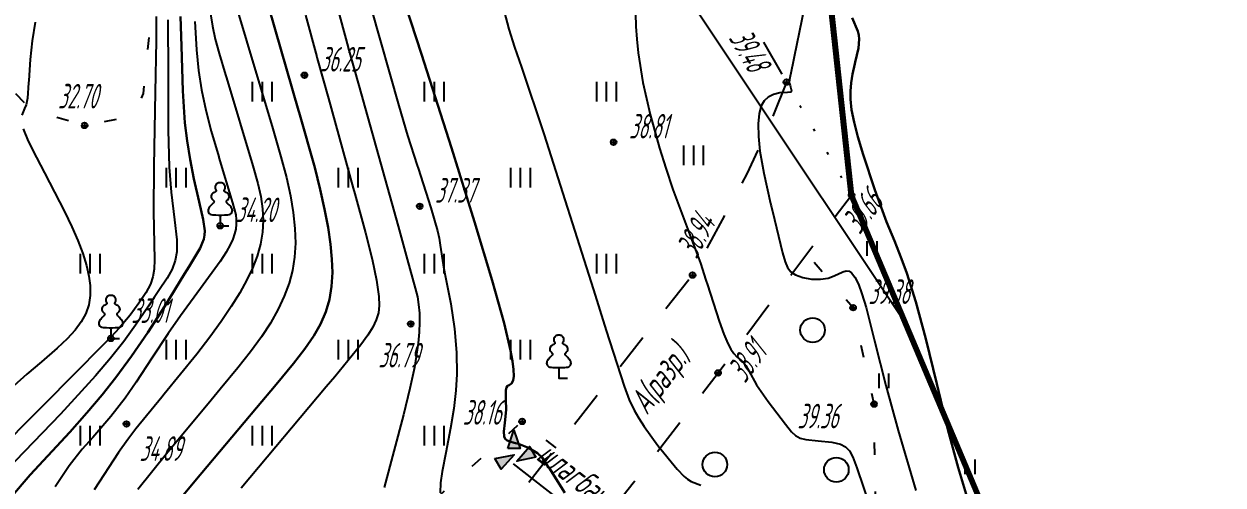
# Model space of a CAD drawing. Extents: x 1233805 to 1234355, y 654698 to 655114.
# Drawn here: x 1234279.21 to 1234327.97, y 654843.69 to 654862.46 of the extents above; entities that cross this region are included whole.
import ezdxf

# ---------------------------------------------------------------- set-up
doc = ezdxf.new("R2010")
doc.units = 0
for name, pattern in [('ИИDash_05_15', [2, 0.5, -1.5]), ('ИИDash_15_15', [3, 1.5, -1.5]), ('ИИDot', [1, 0, -1])]:
    doc.linetypes.add(name, pattern=pattern)
for name, color, linetype, lineweight in [('ИИ_ГОРИЗОНТАЛИ_ОСН', 32, 'Continuous', 25), ('ИИ_ГОРИЗОНТАЛИ_УТОЛЩ', 32, 'Continuous', 30), ('ИИ_ДОРОГИ_АД', 7, 'Continuous', 25), ('ИИ_ЛЭП_НН', 250, 'Continuous', 25), ('ИИ_ОТМЕТКИ', 7, 'Continuous', 25), ('ИИ_СООРУЖЕНИЕ', 7, 'Continuous', 25), ('ИИ_УГОДЬЯ', 7, 'Continuous', 25)]:
    doc.layers.add(name, color=color, linetype=linetype, lineweight=lineweight)
doc.layers.add('Оформление точек', color=7, linetype='Continuous')
doc.styles.add('VNIPISIMPLEXCUR', font='simplex.shx', dxfattribs={"width": 0.8, "oblique": 15})
doc.styles.add('ГОСТ 2.304 КУРСИВ', font='cs_gost2304.shx', dxfattribs={"oblique": 15})

# ---------------------------------------------------------------- blocks, each defined once
blk = doc.blocks.new('ИИ05401')
at = {"color": 0, "linetype": 'Continuous', "lineweight": 25}
for points in [[(-0.4, 1.2), (-0.4, 0)], [(0.4, 1.2), (0.4, 0)]]:
    blk.add_lwpolyline(points, dxfattribs=at)
blk = doc.blocks.new('ИИ05348А')
at = {"linetype": 'Continuous', "lineweight": 25}
for points in [[(-0.542, 0.283), (-0.042, 1.783), (0.458, 0.283)], [(1.732, -0.425), (0.183, -0.742), (1.232, 0.441)], [(-1.588, -0.547), (-0.039, -0.23), (-1.088, -1.413)]]:
    blk.add_hatch(color=0, dxfattribs=at).paths.add_polyline_path(points)
at = {"color": 0, "linetype": 'Continuous', "lineweight": 25, "flags": 128}
for points in [[(-0.542, 0.283), (-0.042, 1.783), (0.458, 0.283), (-0.542, 0.283)], [(1.732, -0.425), (0.183, -0.742), (1.232, 0.441), (1.732, -0.425)], [(-1.588, -0.547), (-0.039, -0.23), (-1.088, -1.413), (-1.588, -0.547)]]:
    blk.add_lwpolyline(points, close=True, dxfattribs=at)
blk = doc.blocks.new('ИИ05368')
at = {"color": 0, "linetype": 'Continuous'}
blk.add_circle((0, 0), 1, dxfattribs=at)
blk = doc.blocks.new('ИИ053881')
at = {"color": 0, "linetype": 'Continuous', "lineweight": 25}
blk.add_lwpolyline([(0, 0.875), (0.129, 0.876), (0.342, 0.878), (0.479, 0.882), (0.614, 0.891), (0.726, 0.907), (0.816, 0.94), (0.906, 1), (0.956, 1.071), (0.983, 1.151), (0.991, 1.231), (0.986, 1.295), (0.963, 1.379), (0.932, 1.445), (0.884, 1.516), (0.798, 1.61), (0.719, 1.692), (0.646, 1.766), (0.575, 1.842), (0.536, 1.889), (0.511, 1.929), (0.501, 1.967), (0.504, 1.992), (0.518, 2.017), (0.545, 2.049), (0.608, 2.115), (0.679, 2.198), (0.732, 2.29), (0.745, 2.372), (0.736, 2.444), (0.709, 2.515), (0.672, 2.575), (0.633, 2.617), (0.596, 2.646), (0.548, 2.678), (0.495, 2.709), (0.408, 2.76), (0.363, 2.789), (0.336, 2.812), (0.324, 2.831), (0.321, 2.846), (0.325, 2.865), (0.335, 2.89), (0.353, 2.928), (0.372, 2.968), (0.4, 3.034), (0.413, 3.103), (0.412, 3.19), (0.398, 3.247), (0.363, 3.319), (0.32, 3.377), (0.284, 3.414), (0.246, 3.444), (0.181, 3.476), (0.125, 3.489), (0.07, 3.496), (0, 3.5), (-0.07, 3.496), (-0.125, 3.489), (-0.181, 3.476), (-0.246, 3.444), (-0.284, 3.414), (-0.32, 3.377), (-0.363, 3.319), (-0.398, 3.247), (-0.412, 3.19), (-0.413, 3.103), (-0.4, 3.034), (-0.372, 2.968), (-0.353, 2.928), (-0.335, 2.89), (-0.325, 2.865), (-0.321, 2.846), (-0.324, 2.831), (-0.336, 2.812), (-0.363, 2.789), (-0.408, 2.76), (-0.495, 2.709), (-0.548, 2.678), (-0.596, 2.646), (-0.633, 2.617), (-0.672, 2.575), (-0.709, 2.515), (-0.736, 2.444), (-0.745, 2.372), (-0.732, 2.29), (-0.679, 2.198), (-0.608, 2.115), (-0.545, 2.049), (-0.518, 2.017), (-0.504, 1.992), (-0.501, 1.967), (-0.511, 1.929), (-0.536, 1.889), (-0.575, 1.842), (-0.646, 1.766), (-0.719, 1.692), (-0.798, 1.61), (-0.884, 1.516), (-0.932, 1.445), (-0.963, 1.379), (-0.986, 1.295), (-0.991, 1.231), (-0.983, 1.151), (-0.956, 1.071), (-0.906, 1), (-0.816, 0.94), (-0.726, 0.907), (-0.614, 0.891), (-0.479, 0.882), (-0.342, 0.878), (-0.129, 0.876)], close=True, dxfattribs=at)
blk.add_lwpolyline([(0, 0.875), (0, 0), (0.7, 0)], dxfattribs=at)
blk = doc.blocks.new('ии05402')
at = {"color": 0, "linetype": 'Continuous', "lineweight": 25}
for points in [[(-0.8, 0), (-0.8, 1.6)], [(0, 0), (0, 1.6)], [(0.8, 0), (0.8, 1.6)]]:
    blk.add_lwpolyline(points, dxfattribs=at)
blk = doc.blocks.new('PICKET')
at = {"color": 0, "linetype": 'Continuous', "lineweight": 25}
for p, q in [((-0.23, 0), (0.23, 0)), ((0, 0.23), (0, -0.23))]:
    blk.add_line(p, q, dxfattribs=at)
blk.add_circle((0, 0), 0.23, dxfattribs=at)
at = {"color": 0, "linetype": 'Continuous', "style": 'VNIPISIMPLEXCUR', "oblique": 15, "width": 0.8}
blk.add_attdef('OTMETKA', (1.25, 0.3), '', height=2, dxfattribs=at)
at = {"color": 8, "linetype": 'Continuous', "style": 'VNIPISIMPLEXCUR', "oblique": 15, "width": 0.8, "flags": 1}
blk.add_attdef('NOMER', (1.25, -2.7), '', height=2, dxfattribs=at)

msp = doc.modelspace()

# ---------------------------------------------------------------- linework, layer by layer
at = {"layer": 'ИИ_ГОРИЗОНТАЛИ_ОСН', "flags": 128}
for points, elevation in [([(1234311.149, 654864.172), (1234310.531, 654861.119), (1234310.491, 654860.923), (1234310.344, 654860.207), (1234310.327, 654860.061), (1234310.347, 654860.003), (1234310.365, 654859.953), (1234310.378, 654859.904), (1234310.401, 654859.826), (1234310.405, 654859.813), (1234310.424, 654859.726), (1234310.393, 654859.684), (1234310.261, 654859.672), (1234309.953, 654859.652), (1234309.686, 654859.592), (1234309.474, 654859.487), (1234309.307, 654859.333), (1234309.188, 654859.131), (1234309.101, 654858.813), (1234309.063, 654858.394), (1234309.075, 654857.881), (1234309.136, 654857.286), (1234309.292, 654856.389), (1234309.573, 654855.153), (1234309.596, 654855.054), (1234309.728, 654854.499), (1234310.055, 654853.147), (1234310.161, 654852.772), (1234310.263, 654852.541), (1234310.398, 654852.371), (1234310.583, 654852.243), (1234310.882, 654852.133), (1234311.239, 654852.069), (1234311.595, 654852.064), (1234311.913, 654852.117), (1234312.088, 654852.178), (1234312.304, 654852.279), (1234312.509, 654852.372), (1234312.646, 654852.407), (1234312.764, 654852.395), (1234312.868, 654852.333), (1234313.004, 654852.158), (1234313.144, 654851.868), (1234313.288, 654851.47), (1234313.453, 654850.918), (1234313.776, 654849.674), (1234313.803, 654849.562), (1234314.261, 654847.734), (1234314.759, 654845.91), (1234315.479, 654843.469)], 39.5), ([(1234287.746, 654863.515), (1234289.327, 654858.198), (1234289.659, 654857.049), (1234289.879, 654856.21), (1234290.045, 654855.46), (1234290.159, 654854.784), (1234290.226, 654854.137), (1234290.243, 654853.534), (1234290.21, 654852.967), (1234290.125, 654852.43), (1234289.988, 654851.912), (1234289.794, 654851.384), (1234289.541, 654850.843), (1234289.227, 654850.284), (1234288.86, 654849.718), (1234288.422, 654849.112), (1234287.904, 654848.454), (1234287.185, 654847.586), (1234286.814, 654847.144), (1234284.996, 654844.962), (1234283.843, 654843.51)], 35.5), ([(1234291.899, 654863.315), (1234292.39, 654861.508), (1234292.395, 654861.489), (1234292.823, 654859.953), (1234294.42, 654854.226), (1234294.797, 654852.885), (1234295.122, 654851.702), (1234295.205, 654851.352), (1234295.256, 654851.033), (1234295.286, 654850.69), (1234295.292, 654850.322), (1234295.276, 654849.913), (1234295.235, 654849.47), (1234295.083, 654848.477), (1234294.902, 654847.612), (1234294.648, 654846.553), (1234293.858, 654843.593)], 37), ([(1234286.794, 654862.873), (1234286.871, 654862.377), (1234286.987, 654861.848), (1234287.146, 654861.257), (1234287.404, 654860.39), (1234287.439, 654860.272), (1234288.51, 654856.688), (1234288.713, 654855.97), (1234288.834, 654855.434), (1234288.907, 654854.935), (1234288.93, 654854.46), (1234288.903, 654853.978), (1234288.823, 654853.497), (1234288.69, 654853.011), (1234288.501, 654852.516), (1234288.274, 654852.038), (1234287.985, 654851.516), (1234287.636, 654850.952), (1234287.225, 654850.344), (1234286.761, 654849.703), (1234286.234, 654849.013), (1234284.913, 654847.393), (1234284.809, 654847.269), (1234283.751, 654845.979), (1234283.423, 654845.539), (1234283.055, 654845.008), (1234282.055, 654843.496)], 35), ([(1234290.66, 654862.819), (1234291.117, 654861.12), (1234291.136, 654861.053), (1234291.586, 654859.421), (1234292.595, 654855.777), (1234292.659, 654855.548), (1234293.097, 654853.955), (1234293.367, 654852.883), (1234293.547, 654852.024), (1234293.639, 654851.362), (1234293.651, 654851.001), (1234293.618, 654850.696), (1234293.536, 654850.408), (1234293.397, 654850.11), (1234293.196, 654849.788), (1234292.91, 654849.397), (1234291.844, 654848.099), (1234291.5, 654847.691), (1234288.045, 654843.562)], 36.5), ([(1234293.326, 654863.098), (1234294.446, 654859.128), (1234294.805, 654857.922), (1234295.194, 654856.705), (1234295.232, 654856.586), (1234295.747, 654854.973), (1234296.02, 654854.04), (1234296.088, 654853.741), (1234296.127, 654853.455), (1234296.253, 654852.653), (1234296.327, 654852.288), (1234296.563, 654851.068), (1234296.713, 654850.043), (1234296.795, 654849.087), (1234296.807, 654848.206), (1234296.768, 654847.531), (1234296.684, 654846.798), (1234296.557, 654846.006), (1234296.361, 654844.996), (1234296.213, 654844.237), (1234296.146, 654843.78), (1234296.139, 654843.368)], 37.5), ([(1234298.735, 654862.972), (1234298.929, 654862.251), (1234299.157, 654861.518), (1234299.436, 654860.705), (1234300.35, 654857.992), (1234302.363, 654851.631), (1234302.882, 654849.978), (1234303.617, 654847.71), (1234303.825, 654847.163), (1234304.026, 654846.737), (1234304.208, 654846.416), (1234304.425, 654846.075), (1234304.99, 654845.298), (1234305.768, 654844.333), (1234306.05, 654844.038), (1234306.191, 654843.931), (1234306.347, 654843.838), (1234306.728, 654843.684)], 38.5), ([(1234304.081, 654862.884), (1234304.091, 654862.358), (1234304.125, 654861.838), (1234304.185, 654861.283), (1234304.379, 654860.082), (1234304.67, 654858.774), (1234305.048, 654857.4), (1234305.305, 654856.584), (1234305.597, 654855.725), (1234306.328, 654853.769), (1234306.441, 654853.476), (1234306.721, 654852.718), (1234306.941, 654852.023), (1234306.999, 654851.833), (1234307.473, 654850.365), (1234307.669, 654849.837), (1234307.838, 654849.446), (1234307.957, 654849.222), (1234308.079, 654849.041), (1234308.204, 654848.902), (1234308.355, 654848.776), (1234308.476, 654848.673), (1234308.566, 654848.552), (1234308.685, 654848.333), (1234309.003, 654847.769), (1234309.473, 654847.089), (1234310.178, 654846.16), (1234310.422, 654845.86), (1234310.59, 654845.702), (1234310.769, 654845.603), (1234311.001, 654845.543), (1234311.502, 654845.49), (1234312.061, 654845.431), (1234312.408, 654845.352), (1234312.623, 654845.242), (1234312.784, 654845.074), (1234312.916, 654844.828), (1234313.077, 654844.395), (1234313.863, 654842.069)], 39), ([(1234284.576, 654862.76), (1234284.58, 654861.768), (1234284.54, 654859.679), (1234284.485, 654856.678), (1234284.475, 654854.811), (1234284.502, 654853.523), (1234284.516, 654852.86), (1234284.501, 654852.475), (1234284.448, 654852.162), (1234284.346, 654851.869), (1234284.158, 654851.509), (1234283.881, 654851.088), (1234283.52, 654850.61), (1234283.073, 654850.074), (1234282.749, 654849.716), (1234282.189, 654849.151), (1234281.46, 654848.422), (1234276.386, 654843.296)], 33), ([(1234285.056, 654862.624), (1234285.066, 654860.419), (1234285.07, 654858.135), (1234285.114, 654856.624), (1234285.19, 654855.608), (1234285.324, 654854.487), (1234285.417, 654853.677), (1234285.42, 654853.18), (1234285.357, 654852.827), (1234285.228, 654852.477), (1234285.029, 654852.112), (1234284.691, 654851.604), (1234284.496, 654851.319), (1234284.265, 654850.971), (1234283.747, 654850.201), (1234283.263, 654849.535), (1234282.722, 654848.847), (1234282.119, 654848.135), (1234280.69, 654846.57), (1234278.488, 654844.279)], 33.5), ([(1234279.665, 654862.536), (1234279.54, 654861.775), (1234279.455, 654861.015), (1234279.401, 654860.163), (1234279.396, 654860.071), (1234279.353, 654859.447), (1234279.292, 654859.168), (1234279.227, 654859.021), (1234279.115, 654858.748)], 32.5), ([(1234286.16, 654862.557), (1234286.225, 654861.405), (1234286.305, 654860.561), (1234286.425, 654859.779), (1234286.596, 654858.957), (1234286.818, 654858.095), (1234287.126, 654857.052), (1234287.133, 654857.029), (1234287.693, 654855.178), (1234287.816, 654854.695), (1234287.839, 654854.498), (1234287.84, 654854.308), (1234287.819, 654854.111), (1234287.774, 654853.91), (1234287.704, 654853.704), (1234287.61, 654853.49), (1234287.434, 654853.171), (1234287.19, 654852.792), (1234286.382, 654851.686), (1234285.568, 654850.582), (1234285.069, 654849.857), (1234284.408, 654848.851), (1234283.767, 654847.877), (1234283.318, 654847.23), (1234282.733, 654846.475), (1234282, 654845.629), (1234281.576, 654845.146), (1234281.044, 654844.464), (1234280.475, 654843.615)], 34.5), ([(1234279.178, 654858.187), (1234279.38, 654857.695), (1234279.71, 654857.027), (1234280.042, 654856.4), (1234280.856, 654854.831), (1234281.15, 654854.206), (1234281.393, 654853.639), (1234281.593, 654853.11), (1234281.743, 654852.63), (1234281.845, 654852.197), (1234281.898, 654851.81), (1234281.902, 654851.407), (1234281.843, 654851.031), (1234281.722, 654850.674), (1234281.536, 654850.327), (1234281.291, 654849.994), (1234280.967, 654849.643), (1234280.555, 654849.258), (1234279.917, 654848.711), (1234279.322, 654848.205), (1234278.264, 654847.254)], 32.5)]:
    msp.add_lwpolyline(points, dxfattribs=dict(at, elevation=elevation))
at = {"layer": 'ИИ_ГОРИЗОНТАЛИ_УТОЛЩ', "flags": 128}
for points, elevation in [([(1234289.168, 654863.129), (1234290.377, 654858.938), (1234290.401, 654858.854), (1234291.031, 654856.611), (1234291.253, 654855.725), (1234291.432, 654854.923), (1234291.573, 654854.175), (1234291.673, 654853.498), (1234291.732, 654852.888), (1234291.749, 654852.344), (1234291.717, 654851.771), (1234291.628, 654851.239), (1234291.479, 654850.735), (1234291.265, 654850.24), (1234290.991, 654849.757), (1234290.632, 654849.233), (1234290.173, 654848.64), (1234289.457, 654847.779), (1234288.659, 654846.832), (1234286.153, 654843.851), (1234284.632, 654842.012)], 36), ([(1234294.724, 654863.229), (1234295.37, 654861.233), (1234296.593, 654857.419), (1234297.534, 654854.41), (1234298.252, 654852.02), (1234298.735, 654850.284), (1234298.998, 654849.165), (1234299.076, 654848.734), (1234299.118, 654848.387), (1234299.124, 654848.127), (1234299.097, 654847.941), (1234299.038, 654847.826), (1234298.934, 654847.758), (1234298.875, 654847.727), (1234298.827, 654847.662), (1234298.8, 654847.557), (1234298.803, 654847.167), (1234298.814, 654846.747), (1234298.758, 654846.217), (1234298.717, 654845.863), (1234298.732, 654845.664), (1234298.776, 654845.574), (1234298.853, 654845.506), (1234298.963, 654845.457), (1234299.146, 654845.409), (1234299.322, 654845.365), (1234299.724, 654845.207), (1234300.091, 654844.99), (1234300.279, 654844.811), (1234300.503, 654844.476), (1234300.562, 654844.382), (1234301.206, 654843.376)], 38), ([(1234285.576, 654862.759), (1234285.608, 654861.561), (1234285.662, 654859.74), (1234285.753, 654858.437), (1234285.842, 654857.701), (1234285.965, 654856.943), (1234286.12, 654856.162), (1234286.335, 654855.223), (1234286.499, 654854.498), (1234286.559, 654854.04), (1234286.551, 654853.864), (1234286.518, 654853.697), (1234286.459, 654853.53), (1234286.367, 654853.338), (1234286.005, 654852.722), (1234285.922, 654852.587), (1234285.741, 654852.288), (1234284.93, 654850.97), (1234284.239, 654849.898), (1234283.577, 654848.929), (1234282.948, 654848.071), (1234282.388, 654847.362), (1234281.764, 654846.621), (1234281.074, 654845.845), (1234280.176, 654844.873), (1234279.464, 654844.101), (1234278.652, 654843.165)], 34), ([(1234312.887, 654862.713), (1234313.114, 654862.166), (1234313.157, 654862.004), (1234313.172, 654861.848), (1234313.14, 654861.477), (1234313.017, 654860.906), (1234313.001, 654860.843), (1234312.903, 654860.416), (1234312.846, 654860.07), (1234312.819, 654859.732), (1234312.822, 654859.4), (1234312.868, 654858.964), (1234312.965, 654858.461), (1234313.116, 654857.872), (1234313.334, 654857.14), (1234313.808, 654855.713), (1234314.289, 654854.403), (1234314.604, 654853.629), (1234314.899, 654852.903), (1234315.116, 654852.308), (1234315.476, 654851.149), (1234315.885, 654849.64), (1234316.33, 654847.81), (1234316.398, 654847.518), (1234316.783, 654845.946), (1234317.202, 654844.4), (1234317.763, 654842.495)], 40)]:
    msp.add_lwpolyline(points, dxfattribs=dict(at, elevation=elevation))
at = {"layer": 'ИИ_ДОРОГИ_АД', "linetype": 'ИИDash_15_15', "flags": 128}
for points in [[(1234227.501, 654902.153), (1234224.602, 654901.685), (1234225.378, 654907.925), (1234227.377, 654914.463), (1234231.841, 654924.21), (1234238.254, 654934.402), (1234241.604, 654937.528), (1234244.319, 654938.33), (1234248.18, 654938.091), (1234251.947, 654936.636), (1234254.928, 654934.611), (1234262.621, 654928.458), (1234272.736, 654917.242), (1234283.81, 654906.203), (1234297.287, 654888.691), (1234305.246, 654869.004), (1234307.563, 654864.702), (1234310.214, 654860.095)], [(1234310.214, 654860.095), (1234309.39, 654858.036), (1234308.604, 654856.363), (1234306.397, 654852.236), (1234301.015, 654845.424), (1234297.303, 654840.637), (1234290.97, 654834.412), (1234285.433, 654829.628), (1234279.99, 654824.588), (1234278.769, 654821.651), (1234276.65, 654818.557), (1234271.168, 654812), (1234270.18, 654809.24), (1234270.059, 654806.897), (1234270.155, 654804.625), (1234270.728, 654800.851), (1234271.509, 654799.042), (1234272.376, 654797.757), (1234274.243, 654796.241), (1234276.378, 654795.168), (1234279.378, 654793.767), (1234282.834, 654793.062), (1234286.371, 654792.913), (1234289.653, 654792.956), (1234289.632, 654794.916), (1234283.77, 654795.057), (1234281.765, 654795.47), (1234279.412, 654796.395), (1234277.444, 654797.48), (1234275.141, 654799.555), (1234273.928, 654801.488), (1234273.812, 654801.937), (1234274.023, 654802.306), (1234274.497, 654802.648)], [(1234274.411, 654805.422), (1234273.499, 654805.667), (1234273.103, 654806.293), (1234272.917, 654807.126), (1234273.082, 654807.897), (1234273.35, 654808.663), (1234273.873, 654809.428), (1234275.752, 654811.319), (1234285.657, 654815.453), (1234284.186, 654820.357), (1234287.326, 654824.536), (1234286.558, 654826.037), (1234293.003, 654832.076), (1234297.275, 654836.251), (1234302.029, 654841.302), (1234303.984, 654843.776), (1234307.436, 654848.255), (1234311.043, 654853.104), (1234312.866, 654855.488)], [(1234312.866, 654855.488), (1234312.866, 654855.488)]]:
    msp.add_lwpolyline(points, dxfattribs=at)
at = {"layer": 'ИИ_ДОРОГИ_АД', "linetype": 'ИИDot', "flags": 128}
msp.add_lwpolyline([(1234310.214, 654860.095), (1234312.866, 654855.488)], dxfattribs=at)
at = {"layer": 'ИИ_ЛЭП_НН', "flags": 128}
msp.add_lwpolyline([(1234213.717, 655063.816), (1234224.994, 655027.75), (1234230.474, 655001.937), (1234232.261, 654974.732), (1234235.873, 654942.857), (1234254.685, 654930.295), (1234274.578, 654914.045), (1234301.425, 654870.757), (1234315.062, 654850.276)], dxfattribs=at)
at = {"layer": 'ИИ_СООРУЖЕНИЕ', "elevation": 4.484, "flags": 128}
msp.add_lwpolyline([(1234302.902, 654841.592), (1234299.111, 654844.551)], dxfattribs=at)
at = {"layer": 'ИИ_УГОДЬЯ', "linetype": 'ИИDash_05_15', "flags": 128}
for points in [[(1234285.911, 654903.474), (1234282.647, 654903.033), (1234278.871, 654902.702), (1234277.054, 654901.349), (1234275.552, 654897.05), (1234272.682, 654894.709), (1234270.754, 654894.136), (1234265.733, 654887.181), (1234263.846, 654881.812), (1234265.389, 654879.327), (1234273.623, 654881.807), (1234275.272, 654883.121), (1234279.18, 654880.476), (1234278.794, 654876.139), (1234279.605, 654871.89), (1234278.546, 654865.536), (1234277.305, 654863.325), (1234278.11, 654860.428), (1234279.469, 654858.997), (1234281.674, 654858.331), (1234283.673, 654858.728), (1234284.072, 654859.628), (1234284.414, 654863.199), (1234285.125, 654865.724), (1234287.522, 654866.311), (1234294.333, 654865.8), (1234298.565, 654869.411), (1234300.324, 654875.089), (1234301.267, 654878.847)], [(1234295.139, 654834.163), (1234298.71, 654831.365), (1234301.522, 654829.98), (1234303.926, 654830.02), (1234305.027, 654829.817), (1234304.497, 654827.331), (1234303.519, 654825.701), (1234305.72, 654823.296), (1234308.124, 654823.989), (1234308.899, 654828.798), (1234309.103, 654833.403), (1234309.311, 654836.266), (1234309.392, 654837.896), (1234310.819, 654838.467), (1234312.082, 654838.176), (1234313.898, 654839.25), (1234313.777, 654846.983), (1234312.928, 654850.908), (1234311.043, 654853.104)], [(1234300.845, 654845.205), (1234299.466, 654846.278), (1234283.013, 654831.513), (1234281.982, 654832.112), (1234276.833, 654829.013), (1234272.296, 654823.906), (1234261.812, 654822), (1234258.907, 654823.399), (1234256.256, 654822.856)]]:
    msp.add_lwpolyline(points, dxfattribs=at)
at = {"layer": 'Оформление точек', "color": 41, "lineweight": 80}
msp.add_lwpolyline([(1234024.617, 654701.92), (1234177.241, 654711.682), (1234295.345, 654734.761), (1234323.422, 654753.319), (1234327.972, 654819.626), (1234312.866, 654855.488), (1234309.369, 654887.84), (1234283.108, 654912.091), (1234263.065, 654936.588)], dxfattribs=at)

# ---------------------------------------------------------------- block references
at = {"layer": 'ИИ_ОТМЕТКИ'}
ref = msp.add_blockref('PICKET', (1234310.214, 654860.095, 39.483), dxfattribs=dict(at, xscale=0.5, yscale=0.5, zscale=0.5))
ref.add_attrib('OTMETKA', '39.48', (1234307.848, 654861.891, 39.483), dxfattribs={"layer": '0', "color": 0, "linetype": 'Continuous', "height": 1, "rotation": 299.9237, "style": 'ГОСТ 2.304 КУРСИВ', "oblique": 15, "width": 0.65})
ref = msp.add_blockref('PICKET', (1234290.614, 654860.375, 36.25), dxfattribs=dict(at, xscale=0.5, yscale=0.5, zscale=0.5))
ref.add_attrib('OTMETKA', '36.25', (1234291.239, 654860.525, 36.25), dxfattribs={"layer": '0', "color": 0, "linetype": 'Continuous', "height": 1, "style": 'ГОСТ 2.304 КУРСИВ', "oblique": 15, "width": 0.65})
ref = msp.add_blockref('PICKET', (1234281.674, 654858.331, 32.705), dxfattribs=dict(at, xscale=0.5, yscale=0.5, zscale=0.5))
ref.add_attrib('OTMETKA', '32.70', (1234280.589, 654859.021, 32.705), dxfattribs={"layer": '0', "color": 0, "linetype": 'Continuous', "height": 1, "style": 'ГОСТ 2.304 КУРСИВ', "oblique": 15, "width": 0.65})
ref = msp.add_blockref('PICKET', (1234303.188, 654857.647, 38.807), dxfattribs=dict(at, xscale=0.5, yscale=0.5, zscale=0.5))
ref.add_attrib('OTMETKA', '38.81', (1234303.813, 654857.797, 38.807), dxfattribs={"layer": '0', "color": 0, "linetype": 'Continuous', "height": 1, "style": 'ГОСТ 2.304 КУРСИВ', "oblique": 15, "width": 0.65})
ref = msp.add_blockref('PICKET', (1234295.3, 654855.037, 37.371), dxfattribs=dict(at, xscale=0.5, yscale=0.5, zscale=0.5))
ref.add_attrib('OTMETKA', '37.37', (1234295.925, 654855.187, 37.371), dxfattribs={"layer": '0', "color": 0, "linetype": 'Continuous', "height": 1, "style": 'ГОСТ 2.304 КУРСИВ', "oblique": 15, "width": 0.65})
ref = msp.add_blockref('PICKET', (1234312.866, 654855.488, 39.662), dxfattribs=dict(at, xscale=0.5, yscale=0.5, zscale=0.5))
ref.add_attrib('OTMETKA', '39.66', (1234313.193, 654853.852, 39.662), dxfattribs={"layer": '0', "color": 0, "linetype": 'Continuous', "height": 1, "rotation": 52.6128, "style": 'ГОСТ 2.304 КУРСИВ', "oblique": 15, "width": 0.65})
ref = msp.add_blockref('PICKET', (1234287.186, 654854.245, 34.2), dxfattribs=dict(at, xscale=0.5, yscale=0.5, zscale=0.5))
ref.add_attrib('OTMETKA', '34.20', (1234287.811, 654854.395, 34.2), dxfattribs={"layer": '0', "color": 0, "linetype": 'Continuous', "height": 1, "style": 'ГОСТ 2.304 КУРСИВ', "oblique": 15, "width": 0.65})
ref = msp.add_blockref('PICKET', (1234306.397, 654852.236, 38.935), dxfattribs=dict(at, xscale=0.5, yscale=0.5, zscale=0.5))
ref.add_attrib('OTMETKA', '38.94', (1234306.559, 654852.858, 38.935), dxfattribs={"layer": '0', "color": 0, "linetype": 'Continuous', "height": 1, "rotation": 61.8601, "style": 'ГОСТ 2.304 КУРСИВ', "oblique": 15, "width": 0.65})
ref = msp.add_blockref('PICKET', (1234312.928, 654850.908, 39.379), dxfattribs=dict(at, xscale=0.5, yscale=0.5, zscale=0.5))
ref.add_attrib('OTMETKA', '39.38', (1234313.553, 654851.058, 39.379), dxfattribs={"layer": '0', "color": 0, "linetype": 'Continuous', "height": 1, "style": 'ГОСТ 2.304 КУРСИВ', "oblique": 15, "width": 0.65})
ref = msp.add_blockref('PICKET', (1234282.739, 654849.657, 33.007), dxfattribs=dict(at, xscale=0.5, yscale=0.5, zscale=0.5))
ref.add_attrib('OTMETKA', '33.01', (1234283.57, 654850.288, 33.007), dxfattribs={"layer": '0', "color": 0, "linetype": 'Continuous', "height": 1, "style": 'ГОСТ 2.304 КУРСИВ', "oblique": 15, "width": 0.65})
ref = msp.add_blockref('PICKET', (1234294.933, 654850.247, 36.793), dxfattribs=dict(at, xscale=0.5, yscale=0.5, zscale=0.5))
ref.add_attrib('OTMETKA', '36.79', (1234293.616, 654848.474, 36.793), dxfattribs={"layer": '0', "color": 0, "linetype": 'Continuous', "height": 1, "style": 'ГОСТ 2.304 КУРСИВ', "oblique": 15, "width": 0.65})
ref = msp.add_blockref('PICKET', (1234307.436, 654848.255, 38.906), dxfattribs=dict(at, xscale=0.5, yscale=0.5, zscale=0.5))
ref.add_attrib('OTMETKA', '38.91', (1234308.534, 654847.802, 38.906), dxfattribs={"layer": '0', "color": 0, "linetype": 'Continuous', "height": 1, "rotation": 53.3493, "style": 'ГОСТ 2.304 КУРСИВ', "oblique": 15, "width": 0.65})
ref = msp.add_blockref('PICKET', (1234299.466, 654846.278, 38.156), dxfattribs=dict(at, xscale=0.5, yscale=0.5, zscale=0.5))
ref.add_attrib('OTMETKA', '38.16', (1234297.053, 654846.146, 38.156), dxfattribs={"layer": '0', "color": 0, "linetype": 'Continuous', "height": 1, "style": 'ГОСТ 2.304 КУРСИВ', "oblique": 15, "width": 0.65})
ref = msp.add_blockref('PICKET', (1234313.777, 654846.983, 39.359), dxfattribs=dict(at, xscale=0.5, yscale=0.5, zscale=0.5))
ref.add_attrib('OTMETKA', '39.36', (1234310.665, 654845.997, 39.359), dxfattribs={"layer": '0', "color": 0, "linetype": 'Continuous', "height": 1, "style": 'ГОСТ 2.304 КУРСИВ', "oblique": 15, "width": 0.65})
ref = msp.add_blockref('PICKET', (1234283.372, 654846.174, 34.885), dxfattribs=dict(at, xscale=0.5, yscale=0.5, zscale=0.5))
ref.add_attrib('OTMETKA', '34.89', (1234283.908, 654844.67, 34.885), dxfattribs={"layer": '0', "color": 0, "linetype": 'Continuous', "height": 1, "style": 'ГОСТ 2.304 КУРСИВ', "oblique": 15, "width": 0.65})
at = {"layer": 'ИИ_УГОДЬЯ', "xscale": 0.5, "yscale": 0.5, "zscale": 0.5}
for name, p in [('ии05402', (1234288.9, 654859.299)), ('ии05402', (1234295.9, 654859.299)), ('ии05402', (1234302.9, 654859.299)), ('ии05402', (1234306.443, 654856.712)), ('ии05402', (1234285.4, 654855.799)), ('ии05402', (1234292.4, 654855.799)), ('ии05402', (1234299.4, 654855.799)), ('ИИ053881', (1234287.186, 654854.245, -11.67)), ('ИИ05401', (1234313.692, 654853.017)), ('ии05402', (1234281.9, 654852.299)), ('ии05402', (1234288.9, 654852.299)), ('ии05402', (1234295.9, 654852.299)), ('ии05402', (1234302.9, 654852.299)), ('ИИ053881', (1234282.739, 654849.657, -11.67)), ('ИИ05368', (1234311.279, 654849.998)), ('ИИ053881', (1234300.959, 654848.036, -11.67)), ('ии05402', (1234285.4, 654848.799)), ('ии05402', (1234292.4, 654848.799)), ('ии05402', (1234299.4, 654848.799)), ('ИИ05401', (1234314.172, 654847.626)), ('ии05402', (1234281.9, 654845.299)), ('ии05402', (1234288.9, 654845.299)), ('ии05402', (1234295.9, 654845.299)), ('ИИ05348А', (1234299.155, 654845.037, -11.67)), ('ИИ05368', (1234307.307, 654844.523)), ('ИИ05368', (1234312.246, 654844.309)), ('ИИ05401', (1234317.672, 654844.126))]:
    msp.add_blockref(name, p, dxfattribs=at)

# ---------------------------------------------------------------- texts
at = {"layer": 'ИИ_ДОРОГИ_АД', "style": 'ГОСТ 2.304 КУРСИВ', "oblique": 15, "width": 0.8}
msp.add_text('А(разр.)', height=1, rotation=53.2547, dxfattribs=at).set_placement((1234304.55, 654846.503))
at = {"layer": 'ИИ_СООРУЖЕНИЕ', "style": 'ГОСТ 2.304 КУРСИВ', "oblique": 15, "width": 0.8}
msp.add_text('шлагбаум', height=1, rotation=322.0211, dxfattribs=at).set_placement((1234299.99, 654844.767))

doc.saveas('drawing.dxf')
